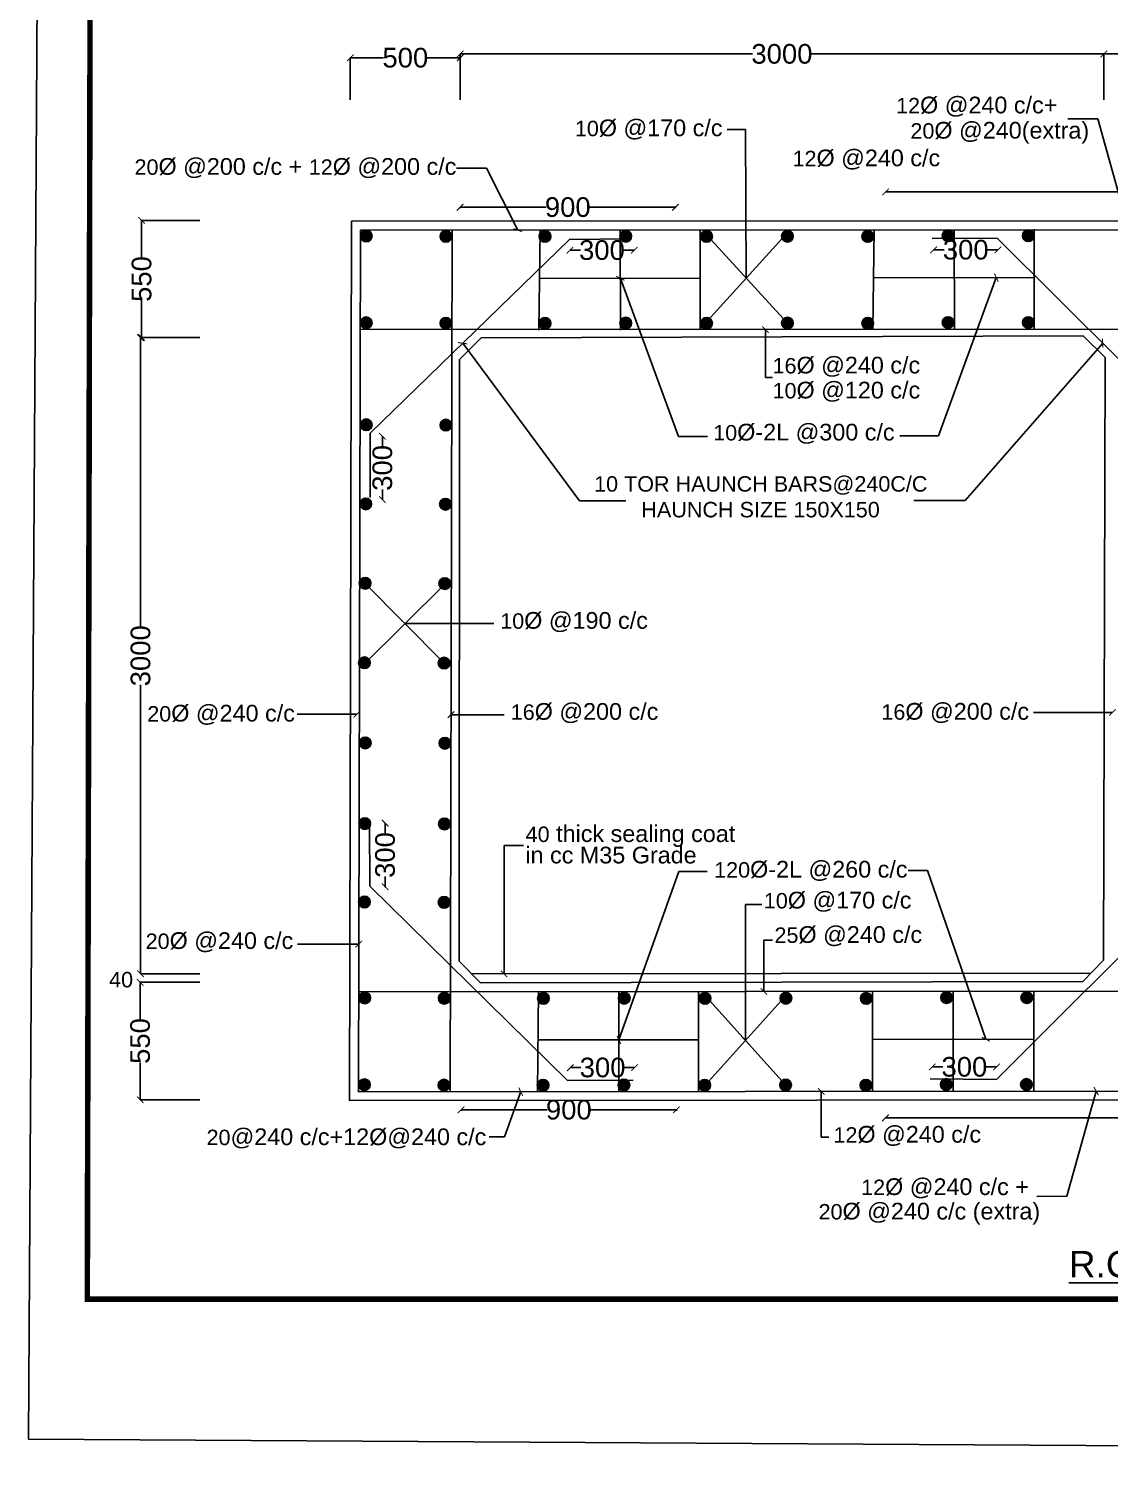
# Model space of a CAD drawing. Header units: inches. Extents: x -14031 to 95570, y 63921 to 142980.
# Drawn here: x 66741 to 74992, y 63921 to 74858 of the extents above; entities that cross this region are included whole.
import ezdxf

# ---------------------------------------------------------------- set-up
doc = ezdxf.new("R2010")
doc.units = ezdxf.units.IN
doc.header["$MEASUREMENT"] = 0
doc.layers.add('DIM', color=7, linetype='Continuous')
doc.layers.add('DIM TEXT', color=7, linetype='Continuous')
doc.styles.get("Standard").update_dxf_attribs({"font": 'arial.ttf'})
doc.dimstyles.new('ST100', dxfattribs={"dimtxt": 100, "dimasz": 200, "dimexe": 0.18, "dimexo": 0.0625, "dimgap": 0.09, "dimtad": 0, "dimdec": 0, "dimzin": 0, "dimdsep": 46, "dimtxsty": 'Standard', "dimblk": 'ARCHTICK', "dimcen": 0.09, "dimadec": 0, "dimazin": 0, "dimtfac": 1, "dimtdec": 0, "dimtofl": 0, "dimtmove": 0, "dimatfit": 3, "dimldrblk": 'ARCHTICK', "dimfxl": 0, "dimtolj": 1, "dimtzin": 0, "dimarcsym": 0})
picture_1 = doc.add_image_def('image1.jpg', size_in_pixel=(4464, 3304))

# ---------------------------------------------------------------- blocks, each defined once
blk = doc.blocks.new('_ArchTick')
at = {"color": 0, "linetype": 'ByBlock', "const_width": 0.15}
blk.add_lwpolyline([(-0.5, -0.5), (0.5, 0.5)], dxfattribs=at)
blk = doc.blocks.new('*D21')
at = {"layer": 'Defpoints', "color": 0, "transparency": 16777216}
for p in [(70036, 74636), (69197, 74316), (70036, 74316)]:
    blk.add_point(p, dxfattribs=at)
at = {"layer": 'DIM', "color": 0, "lineweight": -2, "transparency": 16777216}
for p, q in [((69197, 74316), (69197, 74636)), ((69197, 74636), (69451, 74636)), ((70036, 74636), (69782, 74636)), ((70036, 74316), (70036, 74636))]:
    blk.add_line(p, q, dxfattribs=at)
at = {"layer": 'DIM', "color": 0, "lineweight": -2, "transparency": 16777216, "xscale": 50, "yscale": 50, "zscale": 50, "rotation": 180}
blk.add_blockref('_ArchTick', (69197, 74636), dxfattribs=at)
at = {"layer": 'DIM', "color": 0, "lineweight": -2, "transparency": 16777216, "xscale": 50, "yscale": 50, "zscale": 50}
blk.add_blockref('_ArchTick', (70036, 74636), dxfattribs=at)
at = {"layer": 'DIM', "color": 0, "transparency": 16777216, "insert": (69617, 74636), "char_height": 150, "attachment_point": 5}
blk.add_mtext('\\A1;500', dxfattribs=at)
blk = doc.blocks.new('*D22')
at = {"layer": 'Defpoints', "color": 0, "transparency": 16777216}
for p in [(74949, 74665), (70036, 74316), (74949, 74316)]:
    blk.add_point(p, dxfattribs=at)
at = {"layer": 'DIM', "color": 0, "lineweight": -2, "transparency": 16777216}
for p, q in [((70036, 74316), (70036, 74665)), ((70036, 74665), (72268, 74665)), ((74949, 74665), (72716, 74665)), ((74949, 74316), (74949, 74665))]:
    blk.add_line(p, q, dxfattribs=at)
at = {"layer": 'DIM', "color": 0, "lineweight": -2, "transparency": 16777216, "xscale": 50, "yscale": 50, "zscale": 50, "rotation": 180}
blk.add_blockref('_ArchTick', (70036, 74665), dxfattribs=at)
at = {"layer": 'DIM', "color": 0, "lineweight": -2, "transparency": 16777216, "xscale": 50, "yscale": 50, "zscale": 50}
blk.add_blockref('_ArchTick', (74949, 74665), dxfattribs=at)
at = {"layer": 'DIM', "color": 0, "transparency": 16777216, "insert": (72492, 74665), "char_height": 150, "attachment_point": 5}
blk.add_mtext('\\A1;3000', dxfattribs=at)
blk = doc.blocks.new('*D23')
at = {"layer": 'Defpoints', "color": 0, "transparency": 16777216}
for p in [(75686, 74665), (74949, 74316), (75686, 74316)]:
    blk.add_point(p, dxfattribs=at)
at = {"layer": 'DIM', "color": 0, "lineweight": -2, "transparency": 16777216}
for p, q in [((74949, 74316), (74949, 74665)), ((74949, 74665), (75149, 74665)), ((75686, 74665), (75486, 74665)), ((75686, 74316), (75686, 74665))]:
    blk.add_line(p, q, dxfattribs=at)
at = {"layer": 'DIM', "color": 0, "lineweight": -2, "transparency": 16777216, "xscale": 50, "yscale": 50, "zscale": 50, "rotation": 180}
blk.add_blockref('_ArchTick', (74949, 74665), dxfattribs=at)
at = {"layer": 'DIM', "color": 0, "lineweight": -2, "transparency": 16777216, "xscale": 50, "yscale": 50, "zscale": 50}
blk.add_blockref('_ArchTick', (75686, 74665), dxfattribs=at)
at = {"layer": 'DIM', "color": 0, "transparency": 16777216, "insert": (75317, 74665), "char_height": 150, "attachment_point": 5}
blk.add_mtext('\\A1;400', dxfattribs=at)
blk = doc.blocks.new('*D28')
at = {"layer": 'Defpoints', "color": 0, "transparency": 16777216}
for p in [(68047, 73394), (67604, 72500), (68047, 72500)]:
    blk.add_point(p, dxfattribs=at)
at = {"layer": 'DIM', "color": 0, "lineweight": -2, "transparency": 16777216}
for p, q in [((68047, 73394), (67603, 73394)), ((67604, 73394), (67604, 73113)), ((67604, 72500), (67604, 72782)), ((68047, 72500), (67603, 72500))]:
    blk.add_line(p, q, dxfattribs=at)
at = {"layer": 'DIM', "color": 0, "lineweight": -2, "transparency": 16777216, "xscale": 50, "yscale": 50, "zscale": 50}
for p, rotation in [((67604, 73394), 90), ((67604, 72500), 270)]:
    blk.add_blockref('_ArchTick', p, dxfattribs=dict(at, rotation=rotation))
at = {"layer": 'DIM', "color": 0, "transparency": 16777216, "insert": (67604, 72947), "char_height": 150, "attachment_point": 5, "rotation": 90}
blk.add_mtext('\\A1;550', dxfattribs=at)
blk = doc.blocks.new('*D29')
at = {"layer": 'Defpoints', "color": 0, "transparency": 16777216}
for p in [(68047, 72500), (67596, 67643), (68047, 67643)]:
    blk.add_point(p, dxfattribs=at)
at = {"layer": 'DIM', "color": 0, "lineweight": -2, "transparency": 16777216}
for p, q in [((68047, 72500), (67596, 72500)), ((67596, 72500), (67596, 70295)), ((67596, 67643), (67596, 69848)), ((68047, 67643), (67596, 67643))]:
    blk.add_line(p, q, dxfattribs=at)
at = {"layer": 'DIM', "color": 0, "lineweight": -2, "transparency": 16777216, "xscale": 50, "yscale": 50, "zscale": 50}
for p, rotation in [((67596, 72500), 90), ((67596, 67643), 270)]:
    blk.add_blockref('_ArchTick', p, dxfattribs=dict(at, rotation=rotation))
at = {"layer": 'DIM', "color": 0, "transparency": 16777216, "insert": (67596, 70071), "char_height": 150, "attachment_point": 5, "rotation": 90}
blk.add_mtext('\\A1;3000', dxfattribs=at)
blk = doc.blocks.new('*D30')
at = {"layer": 'Defpoints', "color": 0, "transparency": 16777216}
for p in [(68049, 67578), (67593, 66681), (68049, 66681)]:
    blk.add_point(p, dxfattribs=at)
at = {"layer": 'DIM', "color": 0, "lineweight": -2, "transparency": 16777216}
for p, q in [((68049, 67578), (67592, 67578)), ((67593, 67578), (67593, 67295)), ((67593, 66681), (67593, 66964)), ((68049, 66681), (67592, 66681))]:
    blk.add_line(p, q, dxfattribs=at)
at = {"layer": 'DIM', "color": 0, "lineweight": -2, "transparency": 16777216, "xscale": 50, "yscale": 50, "zscale": 50}
for p, rotation in [((67593, 67578), 90), ((67593, 66681), 270)]:
    blk.add_blockref('_ArchTick', p, dxfattribs=dict(at, rotation=rotation))
at = {"layer": 'DIM', "color": 0, "transparency": 16777216, "insert": (67593, 67130), "char_height": 150, "attachment_point": 5, "rotation": 90}
blk.add_mtext('\\A1;550', dxfattribs=at)
blk = doc.blocks.new('*D31')
at = {"layer": 'Defpoints', "color": 0, "transparency": 16777216}
for p in [(70035, 73488), (71679, 73495), (71679, 73488)]:
    blk.add_point(p, dxfattribs=at)
at = {"layer": 'DIM', "color": 0, "lineweight": -2, "transparency": 16777216}
for p, q in [((70035, 73488), (70035, 73495)), ((70035, 73495), (70691, 73495)), ((71679, 73495), (71023, 73495)), ((71679, 73488), (71679, 73495))]:
    blk.add_line(p, q, dxfattribs=at)
at = {"layer": 'DIM', "color": 0, "lineweight": -2, "transparency": 16777216, "xscale": 50, "yscale": 50, "zscale": 50, "rotation": 180}
blk.add_blockref('_ArchTick', (70035, 73495), dxfattribs=at)
at = {"layer": 'DIM', "color": 0, "lineweight": -2, "transparency": 16777216, "xscale": 50, "yscale": 50, "zscale": 50}
blk.add_blockref('_ArchTick', (71679, 73495), dxfattribs=at)
at = {"layer": 'DIM', "color": 0, "transparency": 16777216, "insert": (70857, 73495), "char_height": 150, "attachment_point": 5}
blk.add_mtext('\\A1;900', dxfattribs=at)
blk = doc.blocks.new('*D32')
at = {"layer": 'Defpoints', "color": 0, "transparency": 16777216}
for p in [(70873, 73167), (71364, 73167), (71364, 73167)]:
    blk.add_point(p, dxfattribs=at)
at = {"layer": 'DIM', "color": 0, "lineweight": -2, "transparency": 16777216}
for p, q in [((70873, 73167), (70873, 73167)), ((70873, 73167), (70953, 73167)), ((71364, 73167), (71284, 73167)), ((71364, 73167), (71364, 73167))]:
    blk.add_line(p, q, dxfattribs=at)
at = {"layer": 'DIM', "color": 0, "lineweight": -2, "transparency": 16777216, "xscale": 50, "yscale": 50, "zscale": 50, "rotation": 180}
blk.add_blockref('_ArchTick', (70873, 73167), dxfattribs=at)
at = {"layer": 'DIM', "color": 0, "lineweight": -2, "transparency": 16777216, "xscale": 50, "yscale": 50, "zscale": 50}
blk.add_blockref('_ArchTick', (71364, 73167), dxfattribs=at)
at = {"layer": 'DIM', "color": 0, "transparency": 16777216, "insert": (71118, 73167), "char_height": 150, "attachment_point": 5}
blk.add_mtext('\\A1;300', dxfattribs=at)
blk = doc.blocks.new('*D35')
at = {"layer": 'Defpoints', "color": 0, "transparency": 16777216}
for p in [(70042, 66598), (71687, 66605), (71687, 66598)]:
    blk.add_point(p, dxfattribs=at)
at = {"layer": 'DIM', "color": 0, "lineweight": -2, "transparency": 16777216}
for p, q in [((70042, 66598), (70042, 66605)), ((70042, 66605), (70699, 66605)), ((71687, 66605), (71030, 66605)), ((71687, 66598), (71687, 66605))]:
    blk.add_line(p, q, dxfattribs=at)
at = {"layer": 'DIM', "color": 0, "lineweight": -2, "transparency": 16777216, "xscale": 50, "yscale": 50, "zscale": 50, "rotation": 180}
blk.add_blockref('_ArchTick', (70042, 66605), dxfattribs=at)
at = {"layer": 'DIM', "color": 0, "lineweight": -2, "transparency": 16777216, "xscale": 50, "yscale": 50, "zscale": 50}
blk.add_blockref('_ArchTick', (71687, 66605), dxfattribs=at)
at = {"layer": 'DIM', "color": 0, "transparency": 16777216, "insert": (70865, 66605), "char_height": 150, "attachment_point": 5}
blk.add_mtext('\\A1;900', dxfattribs=at)
blk = doc.blocks.new('*D36')
at = {"layer": 'Defpoints', "color": 0, "transparency": 16777216}
for p in [(73650, 73170), (74141, 73170), (74141, 73170)]:
    blk.add_point(p, dxfattribs=at)
at = {"layer": 'DIM', "color": 0, "lineweight": -2, "transparency": 16777216}
for p, q in [((73650, 73171), (73650, 73171)), ((73650, 73170), (73730, 73170)), ((74141, 73170), (74061, 73170)), ((74141, 73171), (74141, 73171))]:
    blk.add_line(p, q, dxfattribs=at)
at = {"layer": 'DIM', "color": 0, "lineweight": -2, "transparency": 16777216, "xscale": 50, "yscale": 50, "zscale": 50, "rotation": 180}
blk.add_blockref('_ArchTick', (73650, 73170), dxfattribs=at)
at = {"layer": 'DIM', "color": 0, "lineweight": -2, "transparency": 16777216, "xscale": 50, "yscale": 50, "zscale": 50}
blk.add_blockref('_ArchTick', (74141, 73170), dxfattribs=at)
at = {"layer": 'DIM', "color": 0, "transparency": 16777216, "insert": (73895, 73170), "char_height": 150, "attachment_point": 5}
blk.add_mtext('\\A1;300', dxfattribs=at)
blk = doc.blocks.new('*D41')
at = {"layer": 'Defpoints', "color": 0, "transparency": 16777216}
for p in [(70877, 66927), (71368, 66927), (71368, 66927)]:
    blk.add_point(p, dxfattribs=at)
at = {"layer": 'DIM', "color": 0, "lineweight": -2, "transparency": 16777216}
for p, q in [((70877, 66927), (70877, 66927)), ((70877, 66927), (70957, 66927)), ((71368, 66927), (71288, 66927)), ((71368, 66927), (71368, 66927))]:
    blk.add_line(p, q, dxfattribs=at)
at = {"layer": 'DIM', "color": 0, "lineweight": -2, "transparency": 16777216, "xscale": 50, "yscale": 50, "zscale": 50, "rotation": 180}
blk.add_blockref('_ArchTick', (70877, 66927), dxfattribs=at)
at = {"layer": 'DIM', "color": 0, "lineweight": -2, "transparency": 16777216, "xscale": 50, "yscale": 50, "zscale": 50}
blk.add_blockref('_ArchTick', (71368, 66927), dxfattribs=at)
at = {"layer": 'DIM', "color": 0, "transparency": 16777216, "insert": (71123, 66927), "char_height": 150, "attachment_point": 5}
blk.add_mtext('\\A1;300', dxfattribs=at)
blk = doc.blocks.new('*D42')
at = {"layer": 'Defpoints', "color": 0, "transparency": 16777216}
for p in [(73640, 66932), (74131, 66932), (74131, 66932)]:
    blk.add_point(p, dxfattribs=at)
at = {"layer": 'DIM', "color": 0, "lineweight": -2, "transparency": 16777216}
for p, q in [((73640, 66932), (73640, 66932)), ((73640, 66932), (73720, 66932)), ((74131, 66932), (74051, 66932)), ((74131, 66932), (74131, 66932))]:
    blk.add_line(p, q, dxfattribs=at)
at = {"layer": 'DIM', "color": 0, "lineweight": -2, "transparency": 16777216, "xscale": 50, "yscale": 50, "zscale": 50, "rotation": 180}
blk.add_blockref('_ArchTick', (73640, 66932), dxfattribs=at)
at = {"layer": 'DIM', "color": 0, "lineweight": -2, "transparency": 16777216, "xscale": 50, "yscale": 50, "zscale": 50}
blk.add_blockref('_ArchTick', (74131, 66932), dxfattribs=at)
at = {"layer": 'DIM', "color": 0, "transparency": 16777216, "insert": (73885, 66932), "char_height": 150, "attachment_point": 5}
blk.add_mtext('\\A1;300', dxfattribs=at)
blk = doc.blocks.new('*D47')
at = {"layer": 'Defpoints', "color": 0, "transparency": 16777216}
for p in [(73284, 73612), (77351, 73612), (77351, 73612)]:
    blk.add_point(p, dxfattribs=at)
at = {"layer": 'DIM', "color": 0, "lineweight": -2, "transparency": 16777216}
for p, q in [((73284, 73612), (73284, 73612)), ((73284, 73612), (75093, 73612)), ((77351, 73612), (75543, 73612)), ((77351, 73612), (77351, 73612))]:
    blk.add_line(p, q, dxfattribs=at)
at = {"layer": 'DIM', "color": 0, "lineweight": -2, "transparency": 16777216, "xscale": 50, "yscale": 50, "zscale": 50, "rotation": 180}
blk.add_blockref('_ArchTick', (73284, 73612), dxfattribs=at)
at = {"layer": 'DIM', "color": 0, "lineweight": -2, "transparency": 16777216, "xscale": 50, "yscale": 50, "zscale": 50}
blk.add_blockref('_ArchTick', (77351, 73612), dxfattribs=at)
at = {"layer": 'DIM', "color": 0, "transparency": 16777216, "insert": (75318, 73612), "char_height": 150, "attachment_point": 5}
blk.add_mtext('\\A1;2500', dxfattribs=at)
blk = doc.blocks.new('*D49')
at = {"layer": 'Defpoints', "color": 0, "transparency": 16777216}
for p in [(69440, 71747), (69442, 71747), (69440, 71263)]:
    blk.add_point(p, dxfattribs=at)
at = {"layer": 'DIM', "color": 0, "lineweight": -2, "transparency": 16777216}
for p, q in [((69440, 71747), (69442, 71747)), ((69442, 71747), (69442, 71671)), ((69442, 71263), (69442, 71340)), ((69440, 71263), (69442, 71263))]:
    blk.add_line(p, q, dxfattribs=at)
at = {"layer": 'DIM', "color": 0, "lineweight": -2, "transparency": 16777216, "xscale": 50, "yscale": 50, "zscale": 50}
for p, rotation in [((69442, 71747), 90), ((69442, 71263), 270)]:
    blk.add_blockref('_ArchTick', p, dxfattribs=dict(at, rotation=rotation))
at = {"layer": 'DIM', "color": 0, "transparency": 16777216, "insert": (69442, 71505), "char_height": 150, "attachment_point": 5, "rotation": 90}
blk.add_mtext('\\A1;300', dxfattribs=at)
blk = doc.blocks.new('*D50')
at = {"layer": 'Defpoints', "color": 0, "transparency": 16777216}
for p in [(69461, 68793), (69463, 68793), (69461, 68308)]:
    blk.add_point(p, dxfattribs=at)
at = {"layer": 'DIM', "color": 0, "lineweight": -2, "transparency": 16777216}
for p, q in [((69461, 68793), (69463, 68793)), ((69463, 68793), (69463, 68716)), ((69463, 68308), (69463, 68385)), ((69461, 68308), (69463, 68308))]:
    blk.add_line(p, q, dxfattribs=at)
at = {"layer": 'DIM', "color": 0, "lineweight": -2, "transparency": 16777216, "xscale": 50, "yscale": 50, "zscale": 50}
for p, rotation in [((69463, 68793), 90), ((69463, 68308), 270)]:
    blk.add_blockref('_ArchTick', p, dxfattribs=dict(at, rotation=rotation))
at = {"layer": 'DIM', "color": 0, "transparency": 16777216, "insert": (69463, 68550), "char_height": 150, "attachment_point": 5, "rotation": 90}
blk.add_mtext('\\A1;300', dxfattribs=at)
blk = doc.blocks.new('*D91')
at = {"layer": 'Defpoints', "color": 0, "transparency": 16777216}
for p in [(73282, 66543), (77349, 66543), (77349, 66543)]:
    blk.add_point(p, dxfattribs=at)
at = {"layer": 'DIM', "color": 0, "lineweight": -2, "transparency": 16777216}
for p, q in [((73282, 66543), (73282, 66543)), ((73282, 66543), (75090, 66543)), ((77349, 66543), (75540, 66543)), ((77349, 66543), (77349, 66543))]:
    blk.add_line(p, q, dxfattribs=at)
at = {"layer": 'DIM', "color": 0, "lineweight": -2, "transparency": 16777216, "xscale": 50, "yscale": 50, "zscale": 50, "rotation": 180}
blk.add_blockref('_ArchTick', (73282, 66543), dxfattribs=at)
at = {"layer": 'DIM', "color": 0, "lineweight": -2, "transparency": 16777216, "xscale": 50, "yscale": 50, "zscale": 50}
blk.add_blockref('_ArchTick', (77349, 66543), dxfattribs=at)
at = {"layer": 'DIM', "color": 0, "transparency": 16777216, "insert": (75315, 66543), "char_height": 150, "attachment_point": 5}
blk.add_mtext('\\A1;2500', dxfattribs=at)

msp = doc.modelspace()

# ---------------------------------------------------------------- hatches: boundary and pattern name
at = {"layer": 'DIM'}
h = msp.add_hatch(color=256, dxfattribs=at)
edge = h.paths.add_edge_path()
edge.add_arc((69318.7, 73275.7), 44.6, 0, 360)
h = msp.add_hatch(color=256, dxfattribs=at)
edge = h.paths.add_edge_path()
edge.add_arc((69926.4, 73273), 44.6, 0, 360)
h = msp.add_hatch(color=256, dxfattribs=at)
edge = h.paths.add_edge_path()
edge.add_arc((70683, 73272.2), 44.6, 0, 360)
h = msp.add_hatch(color=256, dxfattribs=at)
edge = h.paths.add_edge_path()
edge.add_arc((71299.8, 73273.9), 44.6, 0, 360)
h = msp.add_hatch(color=256, dxfattribs=at)
edge = h.paths.add_edge_path()
edge.add_arc((71916.7, 73272.2), 44.6, 0, 360)
h = msp.add_hatch(color=256, dxfattribs=at)
edge = h.paths.add_edge_path()
edge.add_arc((72534.4, 73273.9), 44.6, 0, 360)
h = msp.add_hatch(color=256, dxfattribs=at)
edge = h.paths.add_edge_path()
edge.add_arc((73147, 73272.2), 44.6, 0, 360)
h = msp.add_hatch(color=256, dxfattribs=at)
edge = h.paths.add_edge_path()
edge.add_arc((73760.5, 73278.1), 44.6, 0, 360)
h = msp.add_hatch(color=256, dxfattribs=at)
edge = h.paths.add_edge_path()
edge.add_arc((74373.1, 73278.1), 44.6, 0, 360)
h = msp.add_hatch(color=256, dxfattribs=at)
edge = h.paths.add_edge_path()
edge.add_arc((69318.7, 72612.5), 44.6, 0, 360)
h = msp.add_hatch(color=256, dxfattribs=at)
edge = h.paths.add_edge_path()
edge.add_arc((69926.4, 72609.9), 44.6, 0, 360)
h = msp.add_hatch(color=256, dxfattribs=at)
edge = h.paths.add_edge_path()
edge.add_arc((70683, 72609), 44.6, 0, 360)
h = msp.add_hatch(color=256, dxfattribs=at)
edge = h.paths.add_edge_path()
edge.add_arc((71299.8, 72610.7), 44.6, 0, 360)
h = msp.add_hatch(color=256, dxfattribs=at)
edge = h.paths.add_edge_path()
edge.add_arc((71916.7, 72609), 44.6, 0, 360)
h = msp.add_hatch(color=256, dxfattribs=at)
edge = h.paths.add_edge_path()
edge.add_arc((72534.4, 72610.7), 44.6, 0, 360)
h = msp.add_hatch(color=256, dxfattribs=at)
edge = h.paths.add_edge_path()
edge.add_arc((73147, 72609), 44.6, 0, 360)
h = msp.add_hatch(color=256, dxfattribs=at)
edge = h.paths.add_edge_path()
edge.add_arc((73760.5, 72614.9), 44.6, 0, 360)
h = msp.add_hatch(color=256, dxfattribs=at)
edge = h.paths.add_edge_path()
edge.add_arc((74373.1, 72614.9), 44.6, 0, 360)
h = msp.add_hatch(color=256, dxfattribs=at)
edge = h.paths.add_edge_path()
edge.add_arc((69318.7, 71834.1), 44.6, 0, 360)
h = msp.add_hatch(color=256, dxfattribs=at)
edge = h.paths.add_edge_path()
edge.add_arc((69926.4, 71831.5), 44.6, 0, 360)
h = msp.add_hatch(color=256, dxfattribs=at)
edge = h.paths.add_edge_path()
edge.add_arc((69315.3, 71230.7), 44.6, 0, 360)
h = msp.add_hatch(color=256, dxfattribs=at)
edge = h.paths.add_edge_path()
edge.add_arc((69923.1, 71228.1), 44.6, 0, 360)
h = msp.add_hatch(color=256, dxfattribs=at)
edge = h.paths.add_edge_path()
edge.add_arc((69310.3, 70624.8), 44.6, 0, 360)
h = msp.add_hatch(color=256, dxfattribs=at)
edge = h.paths.add_edge_path()
edge.add_arc((69918, 70622.2), 44.6, 0, 360)
h = msp.add_hatch(color=256, dxfattribs=at)
edge = h.paths.add_edge_path()
edge.add_arc((69305.2, 70017.2), 44.6, 0, 360)
h = msp.add_hatch(color=256, dxfattribs=at)
edge = h.paths.add_edge_path()
edge.add_arc((69913, 70014.6), 44.6, 0, 360)
h = msp.add_hatch(color=256, dxfattribs=at)
edge = h.paths.add_edge_path()
edge.add_arc((69311.1, 69406.2), 44.6, 0, 360)
h = msp.add_hatch(color=256, dxfattribs=at)
edge = h.paths.add_edge_path()
edge.add_arc((69918.9, 69403.6), 44.6, 0, 360)
h = msp.add_hatch(color=256, dxfattribs=at)
edge = h.paths.add_edge_path()
edge.add_arc((69307.7, 68790.2), 44.6, 0, 360)
h = msp.add_hatch(color=256, dxfattribs=at)
edge = h.paths.add_edge_path()
edge.add_arc((69915.5, 68787.6), 44.6, 0, 360)
h = msp.add_hatch(color=256, dxfattribs=at)
edge = h.paths.add_edge_path()
edge.add_arc((69305.2, 68191.1), 44.6, 0, 360)
h = msp.add_hatch(color=256, dxfattribs=at)
edge = h.paths.add_edge_path()
edge.add_arc((69913, 68188.4), 44.6, 0, 360)
h = msp.add_hatch(color=256, dxfattribs=at)
edge = h.paths.add_edge_path()
edge.add_arc((69306.9, 67458.9), 44.6, 0, 360)
h = msp.add_hatch(color=256, dxfattribs=at)
edge = h.paths.add_edge_path()
edge.add_arc((69914.6, 67456.3), 44.6, 0, 360)
h = msp.add_hatch(color=256, dxfattribs=at)
edge = h.paths.add_edge_path()
edge.add_arc((70671.2, 67455.4), 44.6, 0, 360)
h = msp.add_hatch(color=256, dxfattribs=at)
edge = h.paths.add_edge_path()
edge.add_arc((71288, 67457.1), 44.6, 0, 360)
h = msp.add_hatch(color=256, dxfattribs=at)
edge = h.paths.add_edge_path()
edge.add_arc((71904.9, 67455.4), 44.6, 0, 360)
h = msp.add_hatch(color=256, dxfattribs=at)
edge = h.paths.add_edge_path()
edge.add_arc((72522.6, 67457.1), 44.6, 0, 360)
h = msp.add_hatch(color=256, dxfattribs=at)
edge = h.paths.add_edge_path()
edge.add_arc((73135.2, 67455.4), 44.6, 0, 360)
h = msp.add_hatch(color=256, dxfattribs=at)
edge = h.paths.add_edge_path()
edge.add_arc((73748.7, 67461.3), 44.6, 0, 360)
h = msp.add_hatch(color=256, dxfattribs=at)
edge = h.paths.add_edge_path()
edge.add_arc((74361.4, 67461.3), 44.6, 0, 360)
h = msp.add_hatch(color=256, dxfattribs=at)
edge = h.paths.add_edge_path()
edge.add_arc((69304.4, 66795.8), 44.6, 0, 360)
h = msp.add_hatch(color=256, dxfattribs=at)
edge = h.paths.add_edge_path()
edge.add_arc((69912.1, 66793.1), 44.6, 0, 360)
h = msp.add_hatch(color=256, dxfattribs=at)
edge = h.paths.add_edge_path()
edge.add_arc((70668.7, 66792.3), 44.6, 0, 360)
h = msp.add_hatch(color=256, dxfattribs=at)
edge = h.paths.add_edge_path()
edge.add_arc((71285.5, 66794), 44.6, 0, 360)
h = msp.add_hatch(color=256, dxfattribs=at)
edge = h.paths.add_edge_path()
edge.add_arc((71902.4, 66792.3), 44.6, 0, 360)
h = msp.add_hatch(color=256, dxfattribs=at)
edge = h.paths.add_edge_path()
edge.add_arc((72520.1, 66794), 44.6, 0, 360)
h = msp.add_hatch(color=256, dxfattribs=at)
edge = h.paths.add_edge_path()
edge.add_arc((73132.7, 66792.3), 44.6, 0, 360)
h = msp.add_hatch(color=256, dxfattribs=at)
edge = h.paths.add_edge_path()
edge.add_arc((73746.2, 66798.2), 44.6, 0, 360)
h = msp.add_hatch(color=256, dxfattribs=at)
edge = h.paths.add_edge_path()
edge.add_arc((74358.8, 66798.2), 44.6, 0, 360)

# ---------------------------------------------------------------- linework, layer by layer
at = {"layer": 'DIM', "const_width": 42.1}
msp.add_lwpolyline([(67230.5, 84549.7), (94885, 84549.7), (94885, 65159.8), (67189.3, 65159.8)], close=True, dxfattribs=at)
at = {"layer": 'DIM'}
for points in [[(69206.8, 73387.6), (69191.6, 66675.4), (87033.2, 66689.7), (87065.2, 73390.1), (69206.8, 73387.6)], [(69975.1, 73320.4), (69958.3, 66743.4)], [(70646.5, 73320.5), (70636.4, 72557.3)], [(71258.3, 73320.9), (71258.9, 72557.8)], [(71866.7, 73321.4), (71867.3, 72558.3)], [(73196.3, 73325.5), (73186.2, 72562.3)], [(73808.1, 73326), (73808.8, 72562.8)], [(74416.6, 73326.4), (74417.2, 72563.3)], [(69348.1, 71278.7), (69348.1, 71769.3), (70869.6, 73249.6), (71336.7, 73253.8), (71336.7, 73253.8)], [(71872.6, 72572.3), (72493.7, 73255.6)], [(71952.6, 73245.7), (72504.2, 72643.6)], [(73638.3, 73255.5), (74134, 73258.8), (75542.7, 71859.3), (75545.3, 71367.9)], [(70641.6, 72951.7), (71867, 72952.7)], [(73191.5, 72956.7), (74416.9, 72957.7)], [(69272.2, 72560.4), (86993.9, 72563.7)], [(70194.7, 72498.9), (74791.2, 72513.2), (74958.7, 72348.3), (74947.8, 67748.4), (74787.9, 67584.3), (70189.7, 67574.2), (70028.1, 67738.3), (70030.6, 72333.1), (70194.7, 72498.9)], [(69916.2, 70615.5), (69297.6, 70001.2)], [(69306.1, 70627.3), (69906.9, 70021.4)], [(69343.1, 68794.4), (69344.8, 68312.2), (70854.5, 66828.6), (71356.1, 66831.1)], [(73624.9, 66840.4), (74130.6, 66836.2), (75535.2, 68238.2), (75537.7, 68733)], [(70123.3, 67641.6), (74850.2, 67648.3)], [(69260.8, 67506.1), (86969.8, 67519.5)], [(70634.9, 67507.1), (70624.8, 66743.9)], [(71246.7, 67507.6), (71247.3, 66744.4)], [(71855.1, 67508), (71855.7, 66744.9)], [(73183, 67509), (73183.7, 66746)], [(73799.1, 67509.5), (73799.7, 66746.5)], [(74415.1, 67510), (74415.7, 66747)], [(71933.4, 66824.4), (72483.9, 67435)], [(71943.9, 67433.9), (72490.2, 66827.1)], [(70630, 67138.3), (71855.4, 67139.3)], [(73183.3, 67142.5), (74415.4, 67143.5)]]:
    msp.add_lwpolyline(points, dxfattribs=at)
msp.add_lwpolyline([(69273.9, 73320.3), (69259.1, 66742.8), (86966.2, 66757), (86997.5, 73322.8)], close=True, dxfattribs=at)
for centre in [(69318.7, 73275.7), (69926.4, 73273), (70683, 73272.2), (71299.8, 73273.9), (71916.7, 73272.2), (72534.4, 73273.9), (73147, 73272.2), (73760.5, 73278.1), (74373.1, 73278.1), (69318.7, 72612.5), (69926.4, 72609.9), (70683, 72609), (71299.8, 72610.7), (71916.7, 72609), (72534.4, 72610.7), (73147, 72609), (73760.5, 72614.9), (74373.1, 72614.9), (69318.7, 71834.1), (69926.4, 71831.5), (69315.3, 71230.7), (69923.1, 71228.1), (69310.3, 70624.8), (69918, 70622.2), (69305.2, 70017.2), (69913, 70014.6), (69311.1, 69406.2), (69918.9, 69403.6), (69307.7, 68790.2), (69915.5, 68787.6), (69305.2, 68191.1), (69913, 68188.4), (69306.9, 67458.9), (69914.6, 67456.3), (70671.2, 67455.4), (71288, 67457.1), (71904.9, 67455.4), (72522.6, 67457.1), (73135.2, 67455.4), (73748.7, 67461.3), (74361.4, 67461.3), (69304.4, 66795.8), (69912.1, 66793.1), (70668.7, 66792.3), (71285.5, 66794), (71902.4, 66792.3), (72520.1, 66794), (73132.7, 66792.3), (73746.2, 66798.2), (74358.8, 66798.2)]:
    msp.add_circle(centre, 44.6, dxfattribs=at)

# ---------------------------------------------------------------- texts
for s, insert, char_height, attachment_point in [('12{\\H1.0833x;Ø @240 c/c+}', (74594.7, 74262.7), 117.816, 6), ('10{\\H1.0833x;Ø @170 c/c}', (70911.3, 74088.2), 117.816, 4), ('20{\\H1.0833x;Ø @240(extra)}', (74837.6, 74063.4), 117.816, 6), ('12{\\H1.0833x;Ø @240 c/c}', (72573, 73858.8), 117.816, 4), ('20{\\H1.0833x;Ø @200 c/c + }12{\\H1.0833x;Ø @200 c/c}', (70006.8, 73793.7), 117.816, 6), ('16{\\H1.0833x;Ø @240 c/c}', (72420.4, 72277), 117.816, 4), ('10{\\H1.0833x;Ø @120 c/c}', (72420.4, 72086.5), 117.816, 4), ('10{\\H1.0833x;Ø-2L @300 c/c}', (71967.5, 71765.5), 117.816, 4), ('\\pi-1260.3;10 TOR HAUNCH BARS@240C/C\\P\\pi-899.65;HAUNCH SIZE 150X150', (72318.4, 71283.9), 117.816, 4), ('10{\\H1.0833x;Ø @190 c/c}', (70341.5, 70328.1), 117.816, 4), ('20{\\H1.0833x;Ø @240 c/c}', (67646.8, 69619.9), 117.816, 4), ('16{\\H1.0833x;Ø @200 c/c}', (70421.7, 69633.2), 117.816, 4), ('16{\\H1.0833x;Ø @200 c/c}', (73251.3, 69634), 117.816, 4), ('40{\\H1.0833x; thick sealing coat}', (70535.5, 68693.8), 117.816, 4), ('{\\H1.0833x;in cc M35 Grade}', (70533.3, 68548.6), 117.816, 4), ('120{\\H1.0833x;Ø-2L @260 c/c}', (71974.4, 68428.5), 117.816, 4), ('10{\\H1.0833x;Ø @170 c/c}', (72353.8, 68192.8), 117.816, 4), ('20{\\H1.0833x;Ø @240 c/c}', (67634.5, 67883.8), 117.816, 4), ('25{\\H1.0833x;Ø @240 c/c}', (72435.2, 67930.2), 117.816, 4), ('40', (67355.6, 67597.7), 117.82, 4), ('20{\\H1.0833x;@240 c/c+12Ø@240 c/c}', (68099.6, 66386.2), 117.816, 4), ('12{\\H1.0833x;Ø @240 c/c}', (72885.4, 66405.2), 117.816, 4), ('12{\\H1.0833x;Ø @240 c/c +}', (73096.7, 66005.1), 117.816, 4), ('20{\\H1.0833x;Ø @240 c/c (extra)}', (72771.8, 65812.2), 117.816, 4)]:
    msp.add_mtext(s, dxfattribs=dict(at, insert=insert, char_height=char_height, attachment_point=attachment_point))
at = {"layer": 'DIM TEXT', "insert": (77606, 65424.9), "char_height": 201.97, "attachment_point": 5}
msp.add_mtext('{\\L\\C0;R.C.C DETAILS BOX UNDER EARTH BANKS}', dxfattribs=at)

# ---------------------------------------------------------------- dimensions: what is measured, and where the dimension line sits
at = {"layer": 'DIM'}
for base, p1, p2, text, picture, middle in [((70035.7, 74635.9), (69197.5, 74316.1), (70035.7, 74316.1), '500', '*D21', (69616.6, 74635.9)), ((74948.6, 74664.5), (70035.7, 74316.2), (74948.6, 74316.2), '3000', '*D22', (72492.1, 74664.5)), ((75685.8, 74664.5), (74948.6, 74316.2), (75685.8, 74316.2), '400', '*D23', (75317.2, 74664.5)), ((77351.2, 73612.3), (73284, 73612.3), (77351.2, 73612.3), '2500', '*D47', (75317.6, 73612.3)), ((71679.2, 73495.3), (70034.8, 73487.7), (71679.2, 73487.7), '900', '*D31', (70857, 73495.3)), ((71363.6, 73167.1), (70873, 73167.1), (71363.6, 73167.1), '300', '*D32', (71118.3, 73167.1)), ((74140.7, 73170.5), (73650.1, 73170.5), (74140.7, 73170.5), '300', '*D36', (73895.4, 73170.5)), ((71367.8, 66927.1), (70877.2, 66927.1), (71367.8, 66927.1), '300', '*D41', (71122.5, 66927.1)), ((74130.6, 66932.1), (73640, 66932.1), (74130.6, 66932.1), '300', '*D42', (73885.3, 66932.1)), ((71686.8, 66605.3), (70042.4, 66597.7), (71686.8, 66597.7), '900', '*D35', (70864.6, 66605.3)), ((77348.7, 66543), (73281.5, 66543), (77348.7, 66543), '2500', '*D91', (75315.1, 66543))]:
    dim = msp.add_linear_dim(base=base, p1=p1, p2=p2, text=text, dimstyle='ST100', override={"dimtxt": 150, "dimasz": 50}, dxfattribs=at)
    dim.commit()
    dim.dimension.update_dxf_attribs({"geometry": picture, "text_midpoint": middle})
for base, p1, p2, text, picture, middle in [((67603.6, 72499.8), (68047.1, 73394.3), (68047.1, 72499.8), '550', '*D28', (67603.6, 72947)), ((67596, 67643.2), (68047, 72499.8), (68047, 67643.2), '3000', '*D29', (67596, 70071.5)), ((69441.5, 71747.4), (69439.9, 71262.7), (69439.9, 71747.4), '300', '*D49', (69441.5, 71505.1)), ((69462.6, 68792.8), (69460.9, 68308), (69460.9, 68792.8), '300', '*D50', (69462.6, 68550.4)), ((67592.7, 66681.3), (68048.8, 67578.4), (68048.8, 66681.3), '550', '*D30', (67592.7, 67129.9))]:
    dim = msp.add_linear_dim(base=base, p1=p1, p2=p2, angle=90, text=text, dimstyle='ST100', override={"dimtxt": 150, "dimasz": 50}, dxfattribs=at)
    dim.commit()
    dim.dimension.update_dxf_attribs({"geometry": picture, "text_midpoint": middle})

# ---------------------------------------------------------------- pictures from other files: only their frames are drawn
image = msp.add_image(picture_1, insert=(66741.4, 64090.4), size_in_units=(28704.1, 21245.2), rotation=-0.33777, dxfattribs=dict(at, fade=20))
image.dxf.flags = 7

# ---------------------------------------------------------------- leaders
for points in [[(75139.5, 73321.1), (74902.6, 74170.9), (74673.4, 74170.9)], [(72219.7, 72954.1), (72214, 74087.7), (72074.1, 74087.7)], [(70474.6, 73320.4), (70237.4, 73793.6), (70006.8, 73793.7)], [(71258.6, 72952.2), (71702.5, 71744.6), (71924.2, 71744.6)], [(74128.3, 72957.5), (73687.3, 71750.8), (73392.6, 71750.8)], [(72366.1, 72560.9), (72366.1, 72195.3), (72420.4, 72195.3)], [(70054.9, 72456.9), (70947, 71252.8), (71301.6, 71252.6)], [(74940.9, 72457.2), (73891.2, 71256.7), (73498.6, 71256.7)], [(69614.7, 70316.1), (70292.5, 70316.1)], [(69247.9, 69624.3), (68791.1, 69624.3)], [(69965.6, 69621.3), (70372.7, 69621.3)], [(75014.4, 69638.8), (74413.5, 69638.8)], [(70371.3, 67642), (70371.3, 68621.5), (70519.4, 68621.5)], [(71247, 67138.8), (71705.9, 68424.2), (71920, 68424.2)], [(74048.5, 67143.2), (73604.3, 68430.8), (73456.3, 68430.8)], [(72213.2, 67134.8), (72213.2, 68173.2), (72339, 68173.2)], [(69261.6, 67870.5), (68794.4, 67870.5)], [(72354, 67508.4), (72354, 67899.3), (72418.9, 67899.3)], [(70497.7, 66743.8), (70373.2, 66398.3), (70257.2, 66398.3)], [(72791.8, 66745.7), (72791.8, 66395.5), (72851, 66395.5)], [(74891.2, 66747.3), (74666.2, 65946.2), (74437.4, 65942.9)]]:
    msp.add_leader(points, dimstyle='ST100', override={"dimtxt": 150, "dimasz": 50}, dxfattribs=at)

doc.saveas('drawing.dxf')
